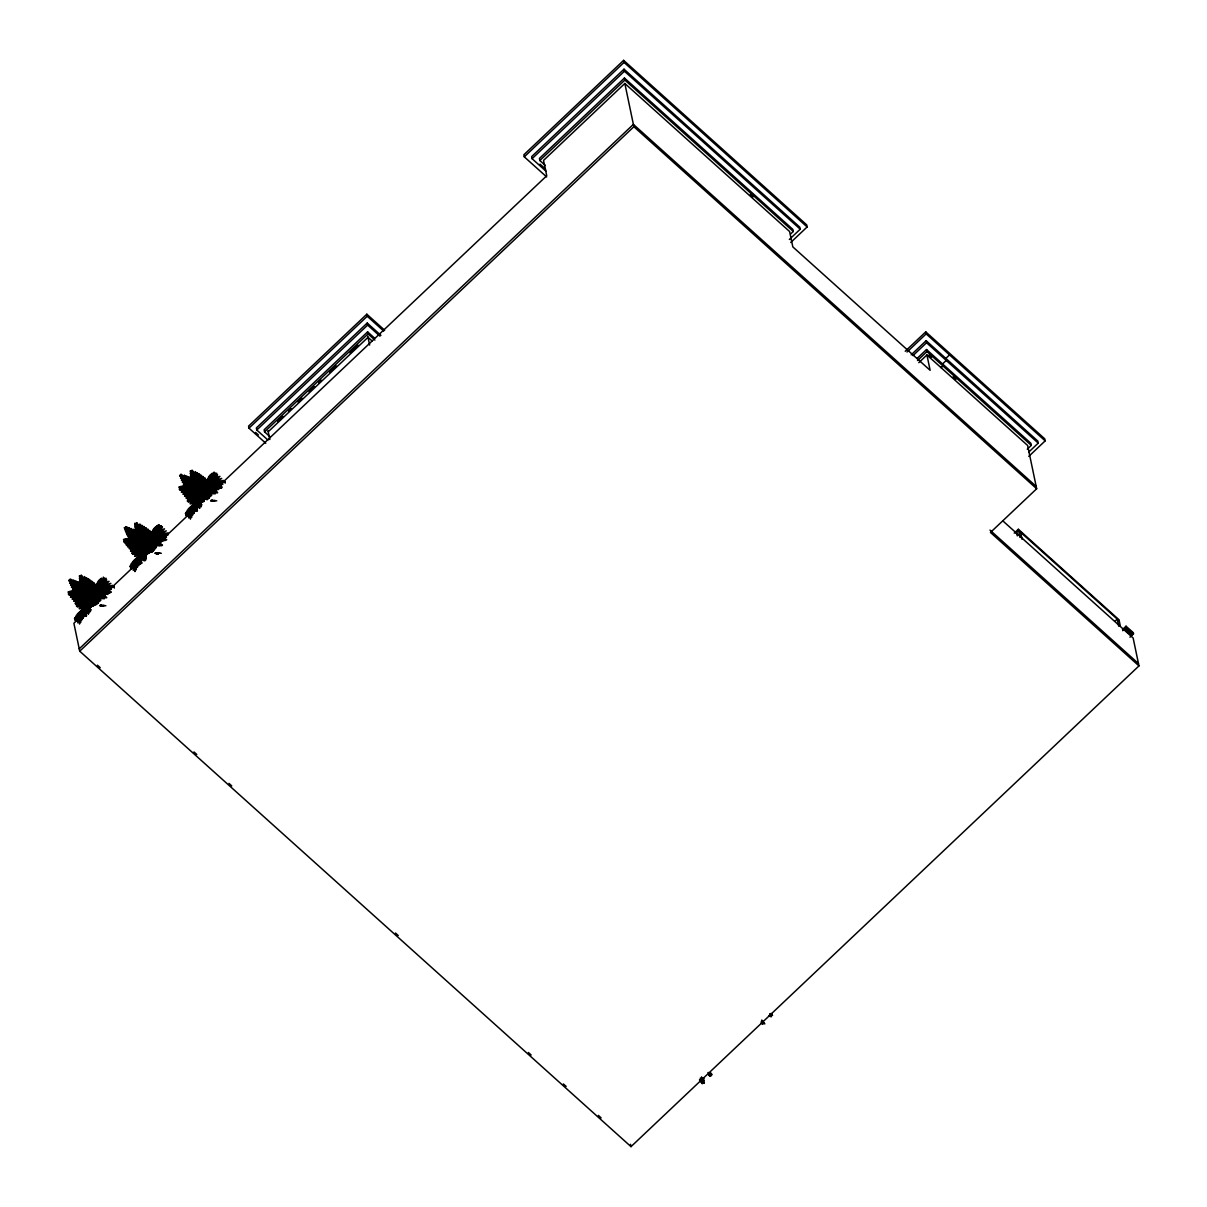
<?xml version="1.0" encoding="UTF-8"?>
<svg xmlns="http://www.w3.org/2000/svg" width="1207" height="1207" viewBox="0 0 1207 1207"><rect width="100%" height="100%" fill="white"/><g stroke="black" fill="none" stroke-linecap="round" stroke-linejoin="round"><path stroke-width="1.5" d="M106.141 588.578L105.054 580.567L105.99 578.198L104.194 579.481L105.447 588.428M162.055 541.49L160.667 535.289L153.772 528.47C157.529 530.416 157.529 535.999 160.139 542.577M81.337 620.111L81.865 616.958L83.962 616.551M136.768 567.652L137.311 564.499L140.6 563.925M192.2 515.193L192.743 512.04L194.84 511.632M105.431 594.795L103.47 588.88L107.951 588.76C101.69 590.434 97.933 575.528 104.617 588.322M83.057 617.833L83.283 616.777L83.313 618.195M138.488 565.359L138.714 564.318L138.745 565.736M193.935 512.9L194.146 511.843L194.176 513.262M168.09 534.927L161.632 535.682L168.045 532.921L161.361 534.082L166.279 530.884L161.074 532.438L164.499 528.847L160.757 530.024L162.447 526.765L160.531 527.519L161.421 525.724C155.054 528.183 167.894 544.945 154.587 527.474L160.395 533.69L155.658 526.584L160.109 532.046L156.729 525.694L159.792 529.632L158.072 524.985L159.55 527.127L158.751 524.638L159.882 526.011L162.341 539.378M213.217 486.044L207.332 480.824L213.367 483.6L208.283 480.039L212.99 482.408L209.264 479.27L212.507 480.839L211.134 478.319L212.296 478.636L215.781 490.781L205.084 486.647L214.876 491.46M221.032 487.93L215.148 486.466L222.194 487.19L214.71 485.123L220.67 485.606L214.333 483.947L218.814 483.826L213.941 482.8L216.973 482.046L213.473 481.186L214.846 480.19L212.296 478.636L216.747 491.128M82.031 619.81C83.479 615.042 75.438 617.365 75.196 620.7C74.517 615.54 82.921 616.415 86.542 615.706L82.71 609.731L86.059 613.76M134.581 564.182L130.296 566.234L130.628 568.225C130.869 564.906 138.911 562.583 137.477 567.335M192.909 514.876C194.342 510.123 186.3 512.447 186.059 515.766C185.35 510.606 193.799 511.481 197.42 510.772L193.588 504.813L196.937 508.841M790.751 242.471L807.151 226.946L806.729 224.894L623.627 60.35L523.853 154.783L524.276 156.835L546.65 176.931M524.276 156.835L624.064 62.402L623.627 60.35M789.348 239.484L800.226 229.194L799.788 227.157L624.019 69.191L531.638 156.623L532.061 158.675L546.017 171.213M384.671 330.25L366.822 314.197L248.567 426.131L248.989 428.168L265.781 443.256M532.061 158.675L624.457 71.228L624.019 69.191M248.989 428.168L367.245 316.249L366.822 314.197M790.6 234.007L793.286 231.457L792.863 229.405L624.426 78.017L539.423 158.464L539.846 160.516L545.413 165.51M380.944 335.38L367.215 323.038L256.337 427.972L256.774 430.009L267.954 440.057M539.846 160.516L624.849 80.069L624.426 78.017M256.774 430.009L367.637 325.09L367.215 323.038M918.799 362.658L926.931 354.964L930.129 370.308L792.818 246.892L789.619 231.548L624.834 83.464L543.527 160.41L546.741 175.754L213.277 491.34M374.472 338.035L367.607 331.865L264.122 429.798L264.559 431.85L270.142 436.874M264.559 431.85L368.029 333.917L367.607 331.865M277.565 421.56L283.041 416.385M288.503 411.21L291.234 408.63M298.069 402.157L302.172 398.28M309.007 391.807L314.469 386.632M318.573 382.755L321.303 380.175M329.511 372.405L336.346 365.932M350.015 353.002L358.207 345.247M268.241 431.744L368.014 337.311L372.133 341.008M99.849 598.687L73.883 623.265L79.722 651.192L631.005 1146.65L1138.97 665.902L1133.132 637.99L1002.745 520.805M102.595 596.107L135.38 565.057M138.126 562.477L210.546 493.919M79.224 648.838L633.373 124.366L1036.179 486.391M79.722 651.192L633.871 126.72L624.834 83.464M905.235 351.267L925.739 331.865L1044.749 438.82L1045.171 440.857L1028.771 456.382M907.03 352.022L926.161 333.901L925.739 331.865M911.179 354.843L926.131 340.691L1037.809 441.068L1038.246 443.12L1028.726 452.112M912.975 355.597L926.554 342.743L926.131 340.691M917.079 358.464L926.523 349.532L1030.884 443.316L1031.306 445.368L1027.263 449.2M917.501 360.516L926.946 351.569L926.523 349.532M945.82 358.404L949.517 354.903M942.561 363.941L946.258 360.44M942.984 365.993L941.143 367.743L940.902 366.611M926.931 354.964L1027.625 445.474L1036.677 488.744L990.479 532.453L1138.97 665.902M1014.227 533.162L1018.331 529.285L1119.025 619.779L1120.383 626.237M1015.826 532.996L1018.572 530.401L1119.266 620.911M1115.223 621.017L1117.26 619.1L1118.738 626.207M1122.465 629.586L1126.025 626.207L1133.282 632.724L1133.509 633.841L1129.948 637.221M1122.706 630.703L1126.267 627.338L1126.025 626.207M195.7 508.434L199.472 505.492M140.268 560.893L142.773 558.932M88.609 610.425L84.822 613.352L87.417 611.904M197.42 510.772L192.396 505.326L196.288 510.802L191.279 506.08L195.112 510.923L190.253 506.88L193.874 511.029L189.197 507.86L192.471 511.225L188.277 508.901L191.219 511.466L187.387 510.139L189.937 511.723L186.481 511.361C191.234 512.719 183.932 512.356 186.557 513.081L185.305 513.518L192.909 511.421M86.542 615.706L81.533 610.259L85.41 615.736L80.416 611.014L84.249 615.842L79.375 611.813L83.011 615.962L78.334 612.794L81.608 616.143L77.414 613.835L80.356 616.385L76.509 615.057L79.074 616.656L75.619 616.294C80.22 617.531 73.039 617.245 75.694 617.999L74.442 618.437L86.059 616.008M200.86 500.86L188.533 494.915L202.203 502.067L190.978 499.864L187.191 500.935L201.448 502.353M143.573 552.791L146.771 554.526L135.546 552.338L131.759 553.394L146.017 554.813M89.997 605.793L77.67 599.849L91.325 606.985L80.115 604.798L76.313 605.869L90.57 607.287M199.321 504.481L193.769 507.046L200.754 502.444L191.898 505.401L198.763 501.991L190.012 503.741L195.383 501.343L188.141 501.871L191.415 500.694L186.15 498.114L194.93 500.513L186.466 497.058L198.31 501.161L187.055 496.258L200.302 501.614L187.643 495.474L202.203 502.067M143.889 556.94L138.337 559.505L145.323 554.918L136.466 557.86L143.331 554.451L134.581 556.216L139.937 553.817L132.71 554.33L135.984 553.168L130.537 551.101L139.499 552.987L131.035 549.532L141.415 553.093M88.458 609.414L82.906 611.979L89.891 607.377L81.035 610.32L87.9 606.925L79.149 608.675L84.505 606.276L77.278 606.789L80.552 605.627L75.106 603.575L84.068 605.446L75.603 601.991L87.447 606.095M203.832 501.463L195.021 505.371L201.147 503.591M146.017 555.024L139.574 557.845L145.715 556.05M90.585 607.483L84.143 610.304L90.269 608.524M211.195 495.805L199.743 481.397L201.192 482.106L198.899 482.031L201.841 483.992L210.35 495.232L200.151 495.081L210.486 496.515L200.965 495.986L209.294 497.722M154.783 546.952L144.312 533.871L145.76 534.58L143.467 534.49L146.409 536.466L154.918 547.706L144.719 547.54L155.054 548.974L145.519 548.446L153.862 550.196M100.317 600.724L88.88 586.33L90.329 587.04L88.036 586.964L90.963 588.925L99.487 600.166L89.288 600L99.623 601.448L90.087 600.905L98.431 602.655M103.078 587.688L106.095 586.979C100.724 586.376 105.115 584.61 101.463 583.615M200.905 504.39L196.424 506.231L199.276 505.461M143.98 557.468L140.993 558.705L143.844 557.921M90.027 609.324L85.546 611.164L88.413 610.38M199.743 498.265L192.773 493.889L203.53 500.045L193.211 504.043M221.666 483.238L217.396 484.927L217.773 486.919M166.234 535.697L161.964 537.402L166.506 536.979M110.803 588.156L106.533 589.861L111.074 589.438M210.35 495.232L199.14 493.829L209.022 493.437L198.567 492.954L207.936 491.988L198.023 492.109L206.985 490.721L197.616 491.038L206.141 489.604L197.209 489.982L205.477 488.654L208.087 489.62M202.278 499.26L191.415 502.7L203.53 500.045M145.323 552.218L135.984 555.175L148.099 552.519L149.2 553.123M146.756 551.75L148.099 552.519L137.779 556.502A55.039 7.378 -15.3 0 0 146.228 554.315M220.112 485.621L217.713 486.391L221.047 486.18M162.281 538.865L164.68 538.081M109.249 590.54L106.91 591.852M216.325 483.494L214.182 472.178L215.314 473.536L216.853 473.265L215.917 475.649L217.396 484.927L221.937 484.505M197.631 496.726L200.558 498.416L189.665 501.146L202.203 499.291M145.821 551.705L139.092 547.752L129.058 548.551L141.264 548.838L145.127 550.875L134.233 553.606L144.931 552.037M140.585 563.292L134.611 564.182M91.325 604.224L78.802 606.08L89.695 603.334L92.32 604.828M203.364 484.958L208.766 486.149L202.429 483.932L206.699 485.003L203.168 484.807L211.18 495.277L207.332 492.607L211.768 495.187M147.782 537.432L151.267 537.462L146.998 536.376L153.334 538.624L148.461 538.171L155.069 539.65C143.512 538.594 152.157 540.721 156.925 540.857L149.321 539.242L146.077 535.139L134.746 525.784L142.607 531.186L145.504 534.61L134.943 527.565L147.239 536.723L135.154 529.345L147.556 537.809M159.098 545.051L150.09 541.068L141.777 542.456L150.709 542.079L142.185 543.512L151.554 543.195L142.592 544.568L152.504 544.448L143.135 545.413L153.591 545.911L143.708 546.288L154.918 547.706M97.224 594.553L94.659 593.542L86.331 594.915L95.262 594.538L86.738 595.971L96.122 595.654L87.16 597.027L97.073 596.907L96.394 594.312M200.558 498.416L187.87 499.592L198.838 497.48L186.225 497.842L197.103 496.484M145.127 550.875L132.438 552.067L143.407 549.954L130.794 550.301L141.264 548.838L137.326 546.364L145.036 550.965M140.917 563.563L130.265 566.264L131.397 566.355L131.503 568.95L133.042 565.585L133.268 570.398L134.777 564.997L134.973 571.575L136.059 564.74L136.3 569.795M223.536 482.468L217.064 483.222L223.491 480.446L216.792 481.623L221.711 478.425L216.506 479.979L219.93 476.388L216.204 477.565C219.267 472.737 216.536 476.252 215.314 473.536M112.658 587.387L106.201 588.141L112.613 585.38L105.929 586.557L110.848 583.343L105.643 584.897L109.068 581.306L105.326 582.498C108.796 577.761 104.662 581.095 103.319 577.112L104.36 582.091L101.282 578.168L104.677 584.505L100.211 579.043L104.949 586.164L99.155 579.933L105.235 587.749L98.34 580.929L101.343 584.535L104.918 595.715L94.206 591.581L104.013 596.394M97.073 596.907L87.704 597.887L98.144 598.37L88.277 598.763L99.487 600.166M205.401 488.654L197.043 488.895L204.677 487.719L196.952 487.9L203.923 486.738L197.028 486.753L203.063 485.667L197.224 485.787L202.338 484.776L197.586 484.701L201.675 483.901L197.963 483.615C203.108 482.121 197.224 483.434 199.743 481.397M161.798 545.76L153.334 544.478L151.539 542.109L159.973 543.029L150.075 540.223L151.539 542.109L161.225 544.116L152.384 543.225L162.477 545.202M197.194 495.428L185.033 485.953L196.62 495.639L183.464 485.908L194.448 494.568L182.106 486.119L192.185 493.437L180.733 486.33L188.367 491.656L179.526 486.813L183.977 489.71L179.119 489.076L196.696 496.379L184.49 496.077L194.538 495.292L182.906 494.146L192.26 494.161L181.322 492.215L188.458 492.396L179.858 490.117L184.052 490.434L178.908 487.07L197.375 496.092M139.921 545.685L131.08 538.473L143.331 549.215L129.602 538.413L141.189 548.114L128.033 538.367L139.016 547.027L126.66 538.578L136.753 545.896L125.302 538.805L132.936 544.131L124.08 539.288L128.546 542.169L123.672 541.551L139.092 547.752L127.474 546.62L136.829 546.635L125.89 544.674L133.011 544.855L124.427 542.592L128.621 542.894L123.476 539.529L145.715 550.528M87.16 601.388L73.114 594.629L68.241 594.01L76.132 596.514L88.88 603.198M215.404 493.195L209.852 493.482L215.238 493.829M159.958 545.67L154.421 545.941L153.334 544.508L162.236 545.142M104.526 598.129L98.989 598.4L93.452 591.189L79.707 581.804L93.014 590.51M156.186 545.926L154.421 545.941L155.748 547.737L151.901 545.066L156.337 547.646M97.963 597.027L106.789 597.616L96.952 595.7L105.794 596.575L96.107 594.583L104.541 595.504L95.459 593.723L102.987 594.357L96.605 589.469L102.55 595.066M149.97 541.113L141.611 541.355L149.246 540.193L141.521 540.359L148.476 539.212L141.596 539.212L147.631 538.126L141.777 538.247L146.907 537.236L142.154 537.16L146.243 536.361L142.532 536.089C147.676 534.595 141.777 535.893 144.312 533.871M94.538 593.588L86.18 593.814L93.814 592.652L86.089 592.833L93.045 591.671L86.165 591.686L92.2 590.6L86.346 590.706L91.46 589.71L86.723 589.635L90.812 588.835L87.1 588.548L89.801 587.749L79.511 580.024L91.807 589.182L87.719 587.477L88.88 586.33M185.712 513.79C188.322 514.604 185.787 518.452 188.488 513.111L188.699 517.939L190.208 512.537L190.404 519.116L191.491 512.281L191.747 517.32M74.834 618.723C77.459 619.538 74.925 623.385 77.61 618.044L77.821 622.857L79.406 617.365L79.541 624.049L80.628 617.199L80.869 622.254M207.785 499.26L204.36 498.959L207.378 499.683M152.338 551.735L148.929 551.433L151.931 552.142M96.907 604.194L93.497 603.892L96.5 604.601M104.375 598.747L98.989 598.4L100.317 600.196M218.588 489.061L215.932 488.76L218.708 489.544M107.71 593.98L105.054 593.693L107.83 594.478M214.318 492.682L208.766 492.018L217.667 492.682L207.815 490.766L216.656 491.656L206.97 489.65L215.404 490.57L206.246 488.684L213.85 489.423L205.522 487.764L212.357 488.397L204.752 486.783L210.501 487.19L203.892 485.697M97.903 596.952L103.455 597.616M200.287 491.566L185.652 487.749L198.702 490.163L184.354 485.923L197.043 488.699L183.298 484.007L195.021 486.934L193.045 485.244L182.212 482.121L195.021 486.934L206.578 497.39L192.501 495.609L207.151 498.989M147.36 546.288L151.147 549.864L137.07 548.069L150.256 551.101M95.142 601.72L95.715 602.323L81.638 600.528L96.288 603.922M207 499.125L194.644 497.45L204.541 499.623M149.955 551.358L139.212 549.924L149.095 552.082M96.138 604.043L83.781 602.384L95.157 604.888M215.072 500.618L214.077 500.467L214.891 500.588M159.641 553.078L158.645 552.927L159.445 553.047M104.209 605.537L103.214 605.401L104.013 605.522M215.329 500.633L216.777 500.86M189.333 499.924L201.886 502.263M159.882 553.093L161.346 553.319M133.902 552.384L146.454 554.722M104.451 605.567L105.899 605.778M78.47 604.858L91.008 607.196M200.543 491.687L186.934 489.589L201.629 492.803L188.413 491.324L203.168 494.206L189.906 493.06L204.888 495.79L191.204 494.327L206.578 497.39M151.147 549.864L135.772 546.786L149.457 548.25L134.475 545.519L147.737 546.665L132.981 543.784C157.483 546.997 142.894 543.15 131.488 542.049L146.62 545.549M95.715 602.323L80.341 599.26L94.01 600.709L79.028 597.978L92.305 599.14L77.55 596.243C102.052 599.472 87.462 595.624 76.056 594.508L90.766 597.737L94.584 601.222M209.022 498.008L202.067 497.043L208.524 498.506M153.591 550.467L146.635 549.502L153.093 550.98M98.159 602.927L91.204 601.976L97.646 603.44M221.545 488.307L215.555 487.643L218.739 488.367M164.861 540.57L160.109 540.102L156.895 531.155L159.415 532.649L158.042 533.645L161.527 534.505L158.509 535.214L163.383 536.285L158.902 536.421L165.238 538.066L159.279 537.583L166.747 539.65L159.716 538.925L165.6 540.404M109.43 593.029L104.677 592.562L107.876 593.301M204.179 499.909L196.047 498.627L204.119 500.739M148.748 552.384L140.615 551.086L148.672 553.213M94.9 605.114L85.184 603.545L93.241 605.673M146.771 554.526L142.577 552.489L147.405 553.485M204.345 501.327L197.948 500.03L203.259 501.448M93.482 606.261L87.07 604.948L92.396 606.367M212.507 500.573L211.542 500.362L212.357 500.543M157.076 553.032L156.095 552.836L156.925 553.017M101.644 605.507L100.664 605.295L101.494 605.476M214.74 500.89L212.176 500.332L214.348 500.83M159.309 553.349L156.744 552.806L158.902 553.304M103.877 605.823L101.313 605.265L103.47 605.763M163.307 540.842L160.109 540.102L160.878 542.32M155.145 553.364L157.815 554.224M213.201 501.297L210.591 500.633L212.794 501.237M157.77 553.757L155.145 553.108L157.363 553.696M102.339 606.216L99.713 605.567L101.931 606.155M142.517 552.489L147.827 553.907M213.926 501.222L210.908 500.452L213.518 501.161M158.494 553.696L155.462 552.912L158.087 553.636M103.063 606.155L100.03 605.371L102.655 606.095M201.69 497.45L203.455 499.321L198.763 496.756M144.855 544.025L130.205 540.208L143.271 542.637L144.961 544.055M110.169 592.863L104.285 591.385L111.316 592.124L103.847 590.057L109.807 590.525L103.47 588.88L103.063 587.749M89.424 596.499L74.774 592.682L87.839 595.096L89.529 596.514M146.666 544.885L141.672 533.645L145.308 543.648L139.62 532.453L143.739 542.245L137.538 531.291L142.079 540.781L135.395 530.25L140.057 539.016L133.238 529.254L138.081 537.326L131.05 528.425L136.014 535.561L128.847 527.595L132.695 532.845L126.629 526.946L128.998 529.888L124.23 527.685L143.271 542.637L128.923 538.397L141.611 541.158L127.867 536.466L139.59 539.393L126.78 534.58L137.613 537.703L125.95 532.619L135.546 535.938L125.121 530.673L132.242 533.222L124.532 528.681L128.546 530.265L125.513 526.629L146.666 544.885L143.633 535.003L146.862 542.863M73.099 582.725L69.101 581.14L76.795 585.682L69.689 583.132L80.115 588.413L70.519 585.093L82.182 590.178L71.349 587.055L84.158 591.868L72.42 588.941L86.18 593.618L73.491 590.857L87.839 595.096L73.023 581.955L68.799 580.16L73.099 582.725L70.081 579.104L94.704 600.588M102.987 594.357L94.644 592.682L101.494 593.316L93.89 591.702L89.831 586.964L93.769 588.775L91.551 588.835L95.836 589.921L92.305 589.74L97.903 591.083L93.03 590.63L99.638 592.109L94.252 592.018M93.965 602.444L90.676 601.327L93.769 602.595M97.465 593.708L94.433 592.546L96.998 593.769M134.233 548.747L132.212 547.933L134.384 548.898M104.722 593.98C105.024 590.102 98.174 579.285 101.644 585.757L98.386 584.203L102.112 587.326L97.42 584.957L102.504 588.533L96.454 585.727L102.882 589.695L95.745 586.511L103.319 591.038L95.081 587.447L103.727 592.215L94.689 588.382L104.104 593.331L94.327 589.393L104.481 594.432L94.267 590.479L104.918 595.715M142.335 552.942L131.623 548.732L141.174 552.866M86.904 605.401L76.192 601.192L89.439 606.548L76.765 600.392L91.325 606.985M94.161 596.877L96.982 598.038M209.067 497.631L208.238 497.284L208.917 497.646M153.636 550.09L152.806 549.743L153.485 550.105M98.205 602.565L97.375 602.218L98.054 602.58M91.023 595.549L84.294 592.728L88.005 594.538M202.927 492.094L207.423 494.01M93.558 597.661L96.56 598.944M202.474 492.894L205.507 494.221M181.91 489.091L203.168 499.411M151.584 547.344L154.602 548.672M126.479 541.551L145.474 550.633M90.827 602.368L92.577 604.254L74.17 590.887L85.757 600.573L72.601 590.827L83.585 599.487L71.228 591.053L81.307 598.37L69.855 591.264L77.504 596.59L68.03 591.988L92.305 604.345M205.567 495.655L186.979 479.405L179.662 475.226L193.045 485.244L181.382 480.16L190.978 483.479L180.552 478.198L187.673 480.763L179.964 476.222L183.977 477.791L182.363 476.086L205.326 495.73M204.164 490.449L207.212 491.792M142.652 540.223L147.209 542.23M142.954 543.557L145.534 544.704M137.01 549.985L141.174 551.825M96.334 596.711L84.581 591.505L77.806 581.729L82.649 589.785L75.619 580.884L80.567 588.035L73.416 580.054L77.263 585.304L71.198 579.42L73.567 582.347M214.68 491.49L205.296 487.613L209.158 489.454M159.233 543.95L149.864 540.087L159.384 545.021M98.989 594.282L103.802 596.424M142.305 542.139L143.95 542.878M136.436 548.929L133.102 547.375L138.926 550.317M206.08 490.133L210.606 492.215M155.16 544.689L150.649 542.592L154.526 544.779M95.217 595.051L99.728 597.148M148.084 541.596L139.092 537.311M90.978 593.271L97.646 596.424M200.181 487.553L193.12 484.173L199.608 487.613M89.318 592.486L82.257 589.107L88.745 592.531M203.847 492.034L207.076 493.588M135.893 549.638L140.419 551.81M92.969 596.952L97.827 599.306M203.576 496.53L201.494 495.519L203.395 496.545M92.698 601.463L90.631 600.452L92.532 601.463M133.902 546.862L136.783 548.265M210.471 493.135L206.563 491.219L209.807 493.225M202.157 492.154L207.076 494.568M155.039 545.609L151.131 543.693L154.375 545.7M99.608 598.068L95.7 596.152L98.944 598.159M92.924 597.887L96.213 599.502M142.26 540.253L147.163 542.712M86.829 592.712L93.346 596.002M92.577 592.939L95.127 594.206M142.607 551.901L146.847 554.043M205.552 488.714L207.649 489.695M150.09 541.068L157.544 545.262M94.659 593.542L96.786 594.629M202.188 487.356L192.366 482.362L201.328 487.447M146.741 539.831L136.934 534.822L145.896 539.906M89.68 591.46L81.503 587.296L90.465 592.381M142.803 543.572L145.036 544.734M204.36 490.102L207.529 491.762M147.345 541.732L139.303 537.507M90.329 593.361L96.666 596.696M199.577 499.623L189.333 494.402L200.407 500.422M156.669 531.834L155.069 531.095L157.076 533.298L153.817 531.729L157.559 534.867L152.851 532.498L157.936 536.059L151.886 533.268L161.18 541.611M141.189 550.528L145.609 552.866M88.699 604.556L78.455 599.321L87.93 604.451M202.354 486.346L191.566 480.522L202.867 487.296M146.922 538.82L136.135 532.981L146.002 538.91M89.922 590.434L80.703 585.44L90.57 591.37M198.129 498.265L190.434 494.131L200.437 499.819M85.742 602.353L79.571 599.049L88.186 603.953M210.576 490.238L213.398 491.777M98.295 594.387L101.116 595.941M215.781 490.781L205.145 485.561L215.344 489.499L205.19 484.46L215.042 488.443L205.552 483.449L214.59 487.281L205.959 482.528L214.197 486.104L206.608 481.593L213.745 484.776L207.317 480.793L213.337 485.486M146.681 551.026L149.517 552.655L146.364 549.23M700.166 1079.918L704.224 1083.313L700.377 1079.284M143.377 551.991L146.575 553.787M204.194 489.061L211.24 493.029M91.898 593.18L99.08 597.239M198.099 497.616L191.491 493.874L198.627 498.114M87.236 602.549L80.628 598.808L86.331 602.187M145.775 536.949L135.682 531.186L144.719 537.009M93.452 591.189L80.25 583.645L92.004 591.219M139.469 549.094L135.003 546.59L147.133 553.259M130.296 566.234L131.125 565.54C128.47 564.785 135.652 565.057 131.05 563.82L134.505 564.197L131.94 562.598L135.787 563.925L132.845 561.376L137.04 563.684L133.766 560.32L138.443 563.503L134.822 559.339L139.68 563.382L135.848 558.539L140.842 563.277L136.964 557.785L141.973 563.231L138.141 557.272L141.491 561.3M701.312 1077.338L704.013 1078.907L701.523 1077.172M98.114 595.398L100.784 596.952M770.82 1013.578L772.254 1014.423L770.971 1013.473M710.229 1073.023L711.662 1073.868L710.365 1072.902M100.905 600.105L96.454 597.525L100.422 600.166M145.851 552.021L136.059 546.333L147.345 553.198M700.196 1078.213L704.254 1080.687L701.886 1078.771M199.804 482.513L190.585 476.886L204.315 486.255L191.113 478.726L201.509 485.425M87.673 600.709L85.41 599.336L87.96 600.98M90.947 604.269L81.895 598.823L89.695 603.334L77.007 604.526L87.975 602.414L75.362 602.761L85.833 601.297L73.627 601.011L83.66 600.226L72.043 599.079L81.397 599.094L70.444 597.148L77.58 597.314L68.98 595.051L73.189 595.368L71.047 594.01M141.234 547.556L145.745 550.347M90.314 602.821L84.309 599.079L91.023 603.47M202.716 499.321L194.04 493.919L202.248 499.306M140.404 547.48L145.911 550.92M91.853 604.254L83.177 598.838L91.551 604.239L80.552 607.634L92.652 604.979L82.348 608.962A55.039 7.378 -15.3 0 0 90.797 606.774M700.513 1079.873L702.278 1083.765L699.457 1079.903M202.927 497.405L201.056 496.183L203.093 497.54M200.573 496.228L202.972 497.767M148.733 550.995L143.95 547.918L149.412 551.629M92.064 602.323L90.178 601.116L92.215 602.474M89.71 601.146L92.094 602.7L89.891 600.543M202.701 483.388L194.795 474.079L190.299 470.73L202.429 483.901L204.632 483.841L201.509 482.86L190.178 473.325L198.039 478.711L190.268 471.605L194.674 474.819L193.376 472.797L204.451 485.863M196.288 494.402L198.838 496.047M148.702 537.643L139.861 527.067L134.867 523.204L142.607 531.186L134.822 524.064L139.243 527.278L137.945 525.271L148.039 537.145M94.689 591.868L84.43 579.526L79.421 575.664L90.072 587.085L79.315 578.259L87.16 583.645L79.39 576.539L83.811 579.752L82.514 577.731L94.553 591.988M201.886 498.536L195.172 494.161L203.877 499.683M141.083 547.495L145.112 550.136L140.917 546.183M202.761 498.491L199.668 496.469L202.112 498.566M148.883 551.976L140.857 546.862L149.11 552.399M88.79 601.388L91.898 603.425M140.615 547.691L145.262 550.754M200.739 496.379L203.47 498.235M89.876 601.312L92.607 603.168M708.222 1072.721L711.994 1074.849L709.897 1073.264M200.965 496.892L203.742 498.793L201.116 496.303M149.683 552.218L142.758 547.45L150.196 552.353L147.797 549.97M90.087 601.825L92.864 603.726M200.106 496.877L203.063 498.913M89.243 601.81L92.2 603.847M147.495 549.864L150.392 551.871L147.661 550.015M146.454 551.011L149.381 553.032M210.41 494.915L209.596 494.312L210.259 494.885M154.979 547.375L154.164 546.786L154.828 547.344M99.547 599.834L98.733 599.245L99.396 599.804M204.949 497.646L204.089 497.028L205.115 497.782M149.517 550.105L148.657 549.487L149.668 550.256M94.086 602.58L93.226 601.946L94.237 602.715M202.61 492.471L204.949 494.282L203.772 493.075M200.271 482.453L190.374 475.105L202.338 482.679L201.946 483.358M212.477 486.134L207.182 482.166L212.643 486.919M101.599 591.068L96.319 587.1L100.468 590.706M770.488 1013.82L772.586 1015.404L769.674 1013.85L771.469 1016.762L769.689 1014.785M160.938 541.581L151.75 534.626L159.928 541.807M202.308 492.622L204.451 494.297M102.474 590.419L96.469 585.742L102.339 590.977M126.931 528.545L149.879 548.189M71.485 581.02L94.448 600.648M214.303 488.79L207.317 483.343L213.82 489.182M160.124 542.245L151.886 535.802L159.762 542.894M103.44 593.708L96.454 588.277L102.957 594.116M213.76 489.589L207.468 484.535L214.71 491.37M213.805 491.219L207.906 486.421L212.93 491.068M159.58 543.075L152.037 536.994L159.264 543.844L149.653 539.122L160.35 543.241L149.698 538.02L159.912 541.973L149.759 536.919L159.611 540.902L150.121 535.908L159.158 539.755L150.513 534.988L158.751 538.578L151.177 534.052L158.313 537.236L151.886 533.268L161.904 541.128L156.955 536.451M158.373 543.693L152.474 538.88L157.498 543.542M101.765 595.187L97.043 591.355L102.052 596.002M210.305 481.759L207.498 479.466L213.609 485.123M156.276 535.38L152.067 531.925L155.748 535.305M100.845 587.839L96.62 584.399L100.317 587.779M143.965 541.913L142.864 540.992L144.04 542.079M88.533 594.372L87.417 593.452L88.609 594.538M211.708 482.906L214.378 485.154M761.708 1021.695L764.816 1023.868L761.753 1020.051M157.604 536.496L161.678 539.921L158.419 536.602M156.699 543.406L152.897 540.178L156.02 543.286M100 594.795L97.45 592.637L99.547 594.719M195.987 492.999L188.186 486.33L196.349 493.708M148.189 546.288L151.599 549.472L150.996 547.299M139.273 544.342L132.755 538.805L139.559 544.945M201.644 491.385L204.949 494.282M213.579 483.147L207.951 478.244L212.779 483.041M156.955 534.58L152.52 530.718L157.348 535.516M101.524 587.04L97.088 583.177L101.916 587.975M200.483 497.676L186.512 486.014L197.073 495.187M141.204 546.756L145.051 550.151M624.064 62.402L807.151 226.946M926.161 333.901L1045.171 440.857M624.457 71.228L800.226 229.194M926.554 342.743L1038.246 443.12M624.849 80.069L793.286 231.457M926.946 351.569L1031.306 445.368M750.316 194.327L753.123 196.847M929.028 354.933L931.608 357.257M953.198 376.675L955.989 379.179M633.871 126.72L1036.677 488.744M1126.267 627.338L1133.509 633.841M1128.801 630.265L1126.025 627.776L1126.493 630.024L1132.06 635.018L1126.252 628.892M1126.493 631.095L1130.884 635.048M989.981 530.099L1138.473 663.563M540.012 164.152L545.594 169.161M367.245 316.249L383.72 331.065M367.637 325.09L379.994 336.195M368.029 333.917L374.894 340.087M255.552 432.408L258.358 434.927M97.42 665.178L100.226 667.697M193.965 751.946L196.771 754.466M228.953 783.388L231.744 785.908M395.458 933.026L398.25 935.546M528.379 1052.504L531.171 1055.009M563.352 1083.931L566.158 1086.451M598.34 1115.374L601.131 1117.893M159.203 536.557L161.3 538.458L158.781 535.697M143.724 541.023L145.896 542.999M141.777 546.575L145.459 549.909M91.249 603.485L77.323 591.264L89.605 602.61L75.649 590.947L87.885 601.69M82.634 593.98L80.673 592.184L82.74 594.191M157.287 545.262L153.561 541.852L154.798 543.09M201.705 504.767L200.935 504.058L201.675 504.888M201.494 505.703L199.517 503.877L201.373 506.201M146.273 557.242L145.489 556.518L146.243 557.362M146.062 558.162L144.086 556.336L145.941 558.675M90.842 609.701L90.057 608.992L90.812 609.822M90.631 610.621L88.654 608.811L90.51 611.134M138.171 540.615L144.81 547.088M215.208 483.358L208.449 477.082L214.212 483.238M104.345 588.292L97.586 582.015L102.097 586.813M197.903 494.01L189.816 486.662L198.159 494.644M145.096 548.944L134.384 539.122L140.087 544.493M87.025 598.944L78.938 591.581L87.281 599.577M198.793 491.792L196.017 489.167L199.004 492.2M87.93 596.726L85.154 594.1L87.145 596.122M203.5 492.501L205.582 494.493M701.146 1079.496L704.239 1082.438L701.418 1080.552L702.353 1082.226M198.461 493.769L191.536 487.251L198.174 493.859M145.67 548.778L136.104 539.71L145.081 548.717M83.615 594.87L87.598 598.687M198.295 492.034L194.644 488.503L198.552 492.516M87.432 596.952L83.781 593.437L87.673 597.45M194.93 489.454L198.914 493.331M84.068 594.372L88.051 598.265M203.53 495.126L199.577 491.234L203.862 495.745M148.099 547.586L144.146 543.708L148.431 548.204M92.667 600.045L88.715 596.167L92.999 600.679M141.4 545.805L145.368 549.713M203.032 491.566L205.296 493.799M201.841 497.722L203.455 499.321M151.011 541.234L150.151 540.148M146.394 550.181L148.008 551.78L146.258 549.909M90.963 602.655L92.577 604.254M201.328 494.327L203.862 496.846M143.361 544.266L145.896 546.786M199.924 507.121L196.816 503.923L199.713 508.026M145.504 560.606L141.385 556.382L144.267 560.486M89.046 612.055L85.953 608.856L88.835 612.96M203.048 495.247L198.22 490.389L203.606 496.137M146.409 546.499L142.788 542.848L144.946 545.157M93.392 601.403L87.357 595.323L89.514 597.616M146.952 550.06L149.517 552.655M90.238 601.237L92.803 603.832M200.815 494.523L203.425 497.178M147.993 549.638L150.603 552.293M91.249 600.784L93.859 603.44M140.585 541.641L145.866 547.118M83.781 595.202L87.296 598.793M145.941 544.93L151.373 550.679M203.636 491.581L205.944 493.965M147.36 549.698L149.909 552.323M90.646 600.86L93.211 603.47M203.153 491.792L205.416 494.131M206.518 497.706L201.373 492.456L206.804 498.204M147.495 546.454L152.278 551.403M95.655 602.625L90.51 597.39L95.926 603.138M205.899 487.372L206.563 488.066L203.183 476.509L207.483 488.458M194.81 489.438L198.386 493.15M141.762 544.372L145.323 548.084M83.947 594.357L87.508 598.068M204.39 491.792L206.578 494.085M95.715 599.019L91.325 594.417L95.941 599.472M201.237 506.804L198.401 503.817L200.196 506.246M145.806 559.263L142.969 556.291L145.655 559.927M90.374 611.723L87.538 608.75L89.318 611.18M206.563 488.066L201.267 475.226L204.934 486.044L203.289 484.037M206.97 497.375L204.556 494.885L207.046 497.661M152.535 550.905L149.125 547.359L152.867 551.508M96.092 602.293L93.678 599.819L96.183 602.595M201.297 494.659L203.591 497.103M91.657 599.909L93.814 602.218M91.581 600.814L93.874 603.259M203.742 491.807L206.171 494.417M157.529 534.339L153.017 529.541L160.999 536.994L160.048 535.863M95.127 597.827L92.336 594.84L95.247 598.084M200.981 495.066L203.244 497.51M90.103 600L92.366 602.429M200.754 495.624L203.892 499.049M199.608 508.449L195.775 504.104L197.45 506.789M144.161 560.908L140.344 556.563L142.019 559.263M88.73 613.382L84.912 609.037L88.413 614.333M204.496 492.018L206.804 494.538M708.313 1072.45L710.863 1076.206L709.082 1074.23M95.428 600.317L94.765 599.577L95.504 600.452M769.342 1015.419L770.413 1016.641L769.447 1015.223M708.735 1074.864L709.822 1076.086L708.856 1074.668M94.629 600.513L92.396 594.629M212.085 479.345L209.203 475.996L216.098 482.815L210.018 475L215.827 481.231L211.089 474.125L215.54 479.586L212.16 473.235L215.223 477.172L213.503 472.525C217.396 474.894 214.982 481.518 217.456 487.613M153.002 550.347L150.196 547.103L153.017 550.573M151.871 541.505L150.121 539.408M213.217 480.703L215.48 483.388M205.416 491.747L207.378 494.101M197.284 507.438L194.765 504.285L197.073 508.268M141.853 559.897L139.333 556.759L141.641 560.727M86.421 612.371L83.902 609.218L86.21 613.186M149.985 539.514L151.81 541.822M104.406 578.425L105.733 588.458M182.408 476.116L180.944 474.17L188.126 480.386L184.279 475.12L191.445 483.102L186.481 475.965L193.512 484.867L188.684 476.795L195.489 486.557L190.842 477.791L197.51 488.322L192.969 478.817L199.17 489.786L195.051 479.994L200.754 491.189L197.118 481.186L202.097 492.426L199.08 482.528L203.621 493.829L202.685 490.117M762.085 1021.288L762.869 1024.336L762.221 1023.008M202.173 481.804L197.239 472.737L201.554 481.925L195.202 471.59L198.657 478.5L192.019 470.142L193.437 472.842M84.626 591.475L79.964 582.725L86.632 593.24L82.106 583.75L88.307 594.719L84.173 584.927L89.876 596.122L86.24 586.119L91.234 597.344L88.202 587.462L92.758 598.763L91.823 595.036M137.99 525.301L136.587 522.601L143.226 530.959L139.771 524.049L146.122 534.399L141.807 525.196L147.858 536.496L143.844 526.343L149.502 538.503L145.836 527.685L149.985 537.537M82.559 577.761L81.156 575.075L87.779 583.419L84.324 576.524L90.691 586.858L86.376 577.655L92.426 588.971L88.413 578.802L94.071 590.977L90.404 580.145L95.142 591.475M221.515 484.263L220.806 482.815L221.379 484.143M219.749 483.539L221.168 486.436M166.083 536.723L165.374 535.274L165.947 536.617M110.652 589.197L109.943 587.749L110.501 589.076M761.285 1022.948L761.647 1023.762L761.315 1021.273M204.934 486.044L199.291 473.883L202.414 481.623M205.462 489.967L207.212 494.221M94.01 593.482L96.349 599.155M147.571 538.865L148.642 541.581M151.78 546.68L153.033 549.849M97.224 598.446L95.64 594.402L96.786 598.793M221.877 482.076L222.827 484.505M202.203 486.919L201.026 483.871L201.901 487.13M147.827 542.169L146.228 538.005L147.254 542.577M204.074 489.122L206.291 494.961M95.428 599.879L91.596 589.982L94.478 600.332M152.67 545.986L153.802 548.989M150.573 539.016L151.131 540.525L150.724 538.895M203.259 489.71L205.401 495.474L203.711 489.393M150.86 547.42L151.599 549.472M225.211 482.906L224.577 481.14L225.03 482.755M114.348 587.839L113.714 586.074L114.167 587.688M215.585 489.046L212.296 478.636M160.154 541.521L156.865 531.11M152.037 540.932L147.752 528.983L150.272 537.311M96.605 593.391L92.32 581.442L95.293 591.355M153.063 545.67L154.028 548.808M148.446 538.684L149.215 541.174M204.647 488.714L206.427 494.84M93.784 593.648L95.564 599.773M208.283 488.307L205.039 477.987L207.589 488.367M147.435 538.956L148.265 541.852M97.405 593.24L94.161 582.921L96.726 593.301M152.233 546.333L153.183 549.728M217.079 486.949L216.611 484.988M209.037 487.794L206.835 479.451L208.555 488.066M153.983 541.852L151.403 531.91L153.41 542.139L149.593 530.461L152.157 540.842M98.159 592.728L95.972 584.369L97.692 592.999M162.176 540.736L159.837 525.95M157.634 540.389L157.001 537.703L157.408 540.6M210.229 488.639L208.494 481.035L209.716 489.122M99.713 595.187L97.631 585.968L98.853 594.055M1130.642 633.931L1131.11 636.18M1126.252 629.979L1126.719 632.227M1020.579 532.212L1022.073 539.333M1018.331 529.285L1020.051 537.522M1016.535 532.332L1017.275 535.878M630.522 1144.296L631.005 1146.65M367.773 336.18L369.644 345.081M267.999 430.627L269.855 439.514M101.418 593.588L100.437 588.865L101.071 593.919M211.512 489.378L210.154 482.619L210.969 489.891M100.649 594.312L99.291 587.553L100.09 594.825M155.612 545.247L153.063 533.494L154.526 543.301M157.423 544.357L155.869 536.406L156.804 544.81M156.593 545.021L154.722 535.093L155.733 545.126M201.66 501.84A55.039 7.378 -15.3 0 1 193.211 504.043M145.806 534.988L146.998 536.376L149.2 536.3L145.806 534.988"/></g></svg>
